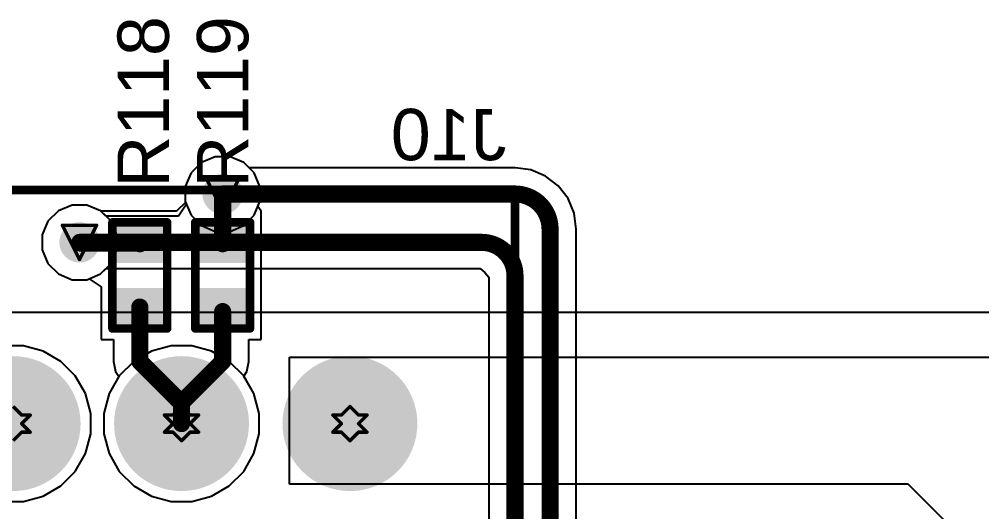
# Model space of a CAD drawing. Header units: inches. Extents: x 0 to 12.2, y 0 to 7.
# Drawn here: x 0.929 to 1.491, y 4.319 to 4.606 of the extents above; entities that cross this region are included whole.
import ezdxf

# ---------------------------------------------------------------- set-up
doc = ezdxf.new("R2010")
doc.units = ezdxf.units.IN
doc.header["$MEASUREMENT"] = 0
for name, color, linetype in [('Bottom Layer', 5, 'Continuous'), ('Bottom Overlay', 54, 'Continuous'), ('Bottom Solder', 6, 'Continuous'), ('Drill Drawing', 1, 'Continuous'), ('Layer 1', 16, 'Continuous'), ('Layer 2', 76, 'Continuous'), ('Multi-Layer', 9, 'Continuous'), ('Pad Holes', 156, 'Continuous'), ('Top Layer', 1, 'Continuous'), ('Top Overlay', 2, 'Continuous'), ('Top Paste', 8, 'Continuous'), ('Top Solder', 216, 'Continuous'), ('Via Holes', 16, 'Continuous')]:
    doc.layers.add(name, color=color, linetype=linetype)
doc.styles.add('Arial', font='', dxfattribs={"height": 0.2})
doc.styles.get('Arial').set_extended_font_data('Arial')

# ---------------------------------------------------------------- blocks, each defined once
blk = doc.blocks.new('R___0402_52')
at = {"layer": 'Top Layer'}
for points in [[(-0.0275, -0.0125), (-0.0275, 0.0125), (-0.0095, 0.0125), (-0.0095, -0.0125)], [(0.0095, -0.0125), (0.0095, 0.0125), (0.0275, 0.0125), (0.0275, -0.0125)]]:
    blk.add_hatch(color=1, dxfattribs=at).paths.add_polyline_path(points)
at = {"layer": 'Top Paste'}
for points in [[(-0.0275, -0.0125), (-0.0275, 0.0125), (-0.0095, 0.0125), (-0.0095, -0.0125)], [(0.0095, -0.0125), (0.0095, 0.0125), (0.0275, 0.0125), (0.0275, -0.0125)]]:
    blk.add_hatch(color=8, dxfattribs=at).paths.add_polyline_path(points)
at = {"layer": 'Top Solder'}
for points in [[(-0.02967, -0.01467), (-0.02967, 0.01467), (-0.00733, 0.01467), (-0.00733, -0.01467)], [(0.00733, -0.01467), (0.00733, 0.01467), (0.02967, 0.01467), (0.02967, -0.01467)]]:
    blk.add_hatch(color=216, dxfattribs=at).paths.add_polyline_path(points)
at = {"layer": 'Top Overlay'}
for points in [[(-0.031, 0.016, 0.005, 0.005, 0), (0.031, 0.016, 0.005, 0.005, 0)], [(-0.031, 0.016, 0.005, 0.005, 0), (-0.031, -0.016, 0.005, 0.005, 0)], [(0.031, 0.016, 0.005, 0.005, 0), (0.031, -0.016, 0.005, 0.005, 0)], [(-0.031, -0.016, 0.005, 0.005, 0), (0.031, -0.016, 0.005, 0.005, 0)], [(-0.032, -0.017, 0.000127, 0.000127, 0), (0.032, -0.017, 0.000127, 0.000127, 0)]]:
    blk.add_lwpolyline(points, format="xyseb", dxfattribs=at)
for points in [[(-0.03225, 0.016, 0.0025, 0.0025, 1), (-0.02975, 0.016, 0.0025, 0.0025, 1)], [(-0.03225, 0.016, 0.0025, 0.0025, 1), (-0.02975, 0.016, 0.0025, 0.0025, 1)], [(0.02975, 0.016, 0.0025, 0.0025, 1), (0.03225, 0.016, 0.0025, 0.0025, 1)], [(0.02975, 0.016, 0.0025, 0.0025, 1), (0.03225, 0.016, 0.0025, 0.0025, 1)], [(-0.03225, -0.016, 0.0025, 0.0025, 1), (-0.02975, -0.016, 0.0025, 0.0025, 1)], [(-0.03225, -0.016, 0.0025, 0.0025, 1), (-0.02975, -0.016, 0.0025, 0.0025, 1)], [(0.02975, -0.016, 0.0025, 0.0025, 1), (0.03225, -0.016, 0.0025, 0.0025, 1)], [(0.02975, -0.016, 0.0025, 0.0025, 1), (0.03225, -0.016, 0.0025, 0.0025, 1)], [(-0.03203, -0.017, 0.0000635, 0.0000635, 1), (-0.03197, -0.017, 0.0000635, 0.0000635, 1)], [(0.03197, -0.017, 0.0000635, 0.0000635, 1), (0.03203, -0.017, 0.0000635, 0.0000635, 1)]]:
    blk.add_lwpolyline(points, format="xyseb", close=True, dxfattribs=at)
blk = doc.blocks.new('R___0402_53')
at = {"layer": 'Top Layer'}
for points in [[(-0.0275, -0.0125), (-0.0275, 0.0125), (-0.0095, 0.0125), (-0.0095, -0.0125)], [(0.0095, -0.0125), (0.0095, 0.0125), (0.0275, 0.0125), (0.0275, -0.0125)]]:
    blk.add_hatch(color=1, dxfattribs=at).paths.add_polyline_path(points)
at = {"layer": 'Top Paste'}
for points in [[(-0.0275, -0.0125), (-0.0275, 0.0125), (-0.0095, 0.0125), (-0.0095, -0.0125)], [(0.0095, -0.0125), (0.0095, 0.0125), (0.0275, 0.0125), (0.0275, -0.0125)]]:
    blk.add_hatch(color=8, dxfattribs=at).paths.add_polyline_path(points)
at = {"layer": 'Top Solder'}
for points in [[(-0.02967, -0.01467), (-0.02967, 0.01467), (-0.00733, 0.01467), (-0.00733, -0.01467)], [(0.00733, -0.01467), (0.00733, 0.01467), (0.02967, 0.01467), (0.02967, -0.01467)]]:
    blk.add_hatch(color=216, dxfattribs=at).paths.add_polyline_path(points)
at = {"layer": 'Top Overlay'}
for points in [[(-0.031, 0.016, 0.005, 0.005, 0), (-0.031, -0.016, 0.005, 0.005, 0)], [(-0.031, 0.016, 0.005, 0.005, 0), (0.031, 0.016, 0.005, 0.005, 0)], [(0.031, 0.016, 0.005, 0.005, 0), (0.031, -0.016, 0.005, 0.005, 0)], [(-0.031, -0.016, 0.005, 0.005, 0), (0.031, -0.016, 0.005, 0.005, 0)], [(-0.032, -0.017, 0.000127, 0.000127, 0), (0.032, -0.017, 0.000127, 0.000127, 0)]]:
    blk.add_lwpolyline(points, format="xyseb", dxfattribs=at)
for points in [[(-0.03225, 0.016, 0.0025, 0.0025, 1), (-0.02975, 0.016, 0.0025, 0.0025, 1)], [(-0.03225, 0.016, 0.0025, 0.0025, 1), (-0.02975, 0.016, 0.0025, 0.0025, 1)], [(0.02975, 0.016, 0.0025, 0.0025, 1), (0.03225, 0.016, 0.0025, 0.0025, 1)], [(0.02975, 0.016, 0.0025, 0.0025, 1), (0.03225, 0.016, 0.0025, 0.0025, 1)], [(-0.03225, -0.016, 0.0025, 0.0025, 1), (-0.02975, -0.016, 0.0025, 0.0025, 1)], [(-0.03225, -0.016, 0.0025, 0.0025, 1), (-0.02975, -0.016, 0.0025, 0.0025, 1)], [(0.02975, -0.016, 0.0025, 0.0025, 1), (0.03225, -0.016, 0.0025, 0.0025, 1)], [(0.02975, -0.016, 0.0025, 0.0025, 1), (0.03225, -0.016, 0.0025, 0.0025, 1)], [(-0.03203, -0.017, 0.0000635, 0.0000635, 1), (-0.03197, -0.017, 0.0000635, 0.0000635, 1)], [(0.03197, -0.017, 0.0000635, 0.0000635, 1), (0.03203, -0.017, 0.0000635, 0.0000635, 1)]]:
    blk.add_lwpolyline(points, format="xyseb", close=True, dxfattribs=at)
blk = doc.blocks.new('B8B_XH_A_LF__SN__B_189')
at = {"layer": 'Bottom Layer'}
h = blk.add_hatch(color=5, dxfattribs=at)
edge = h.paths.add_edge_path()
edge.add_arc((0.14764, 0), 0.03543, 0, 360)
h = blk.add_hatch(color=5, dxfattribs=at)
edge = h.paths.add_edge_path()
edge.add_arc((0.24606, 0), 0.03543, 0, 360)
h = blk.add_hatch(color=5, dxfattribs=at)
edge = h.paths.add_edge_path()
edge.add_arc((0.34449, 0), 0.03543, 0, 360)
at = {"layer": 'Bottom Solder'}
h = blk.add_hatch(color=6, dxfattribs=at)
edge = h.paths.add_edge_path()
edge.add_arc((0.14764, 0), 0.03943, 0, 360)
h = blk.add_hatch(color=6, dxfattribs=at)
edge = h.paths.add_edge_path()
edge.add_arc((0.24606, 0), 0.03943, 0, 360)
h = blk.add_hatch(color=6, dxfattribs=at)
edge = h.paths.add_edge_path()
edge.add_arc((0.34449, 0), 0.03943, 0, 360)
at = {"layer": 'Layer 1'}
h = blk.add_hatch(color=16, dxfattribs=at)
edge = h.paths.add_edge_path()
edge.add_arc((0.14764, 0), 0.03543, 0, 360)
h = blk.add_hatch(color=16, dxfattribs=at)
edge = h.paths.add_edge_path()
edge.add_arc((0.24606, 0), 0.03543, 0, 360)
h = blk.add_hatch(color=16, dxfattribs=at)
edge = h.paths.add_edge_path()
edge.add_arc((0.34449, 0), 0.03543, 0, 360)
at = {"layer": 'Layer 2'}
h = blk.add_hatch(color=76, dxfattribs=at)
edge = h.paths.add_edge_path()
edge.add_arc((0.14764, 0), 0.03543, 0, 360)
h = blk.add_hatch(color=76, dxfattribs=at)
edge = h.paths.add_edge_path()
edge.add_arc((0.24606, 0), 0.03543, 0, 360)
h = blk.add_hatch(color=76, dxfattribs=at)
edge = h.paths.add_edge_path()
edge.add_arc((0.34449, 0), 0.03543, 0, 360)
at = {"layer": 'Multi-Layer'}
h = blk.add_hatch(color=9, dxfattribs=at)
edge = h.paths.add_edge_path()
edge.add_arc((0.14764, 0), 0.03543, 0, 360)
h = blk.add_hatch(color=9, dxfattribs=at)
edge = h.paths.add_edge_path()
edge.add_arc((0.24606, 0), 0.03543, 0, 360)
h = blk.add_hatch(color=9, dxfattribs=at)
edge = h.paths.add_edge_path()
edge.add_arc((0.34449, 0), 0.03543, 0, 360)
at = {"layer": 'Pad Holes'}
h = blk.add_hatch(color=7, dxfattribs=at)
edge = h.paths.add_edge_path()
edge.add_arc((0.14764, 0), 0.01969, 0, 360)
h = blk.add_hatch(color=7, dxfattribs=at)
edge = h.paths.add_edge_path()
edge.add_arc((0.24606, 0), 0.01969, 0, 360)
h = blk.add_hatch(color=7, dxfattribs=at)
edge = h.paths.add_edge_path()
edge.add_arc((0.34449, 0), 0.01969, 0, 360)
at = {"layer": 'Top Layer'}
h = blk.add_hatch(color=1, dxfattribs=at)
edge = h.paths.add_edge_path()
edge.add_arc((0.14764, 0), 0.03543, 0, 360)
h = blk.add_hatch(color=1, dxfattribs=at)
edge = h.paths.add_edge_path()
edge.add_arc((0.24606, 0), 0.03543, 0, 360)
h = blk.add_hatch(color=1, dxfattribs=at)
edge = h.paths.add_edge_path()
edge.add_arc((0.34449, 0), 0.03543, 0, 360)
at = {"layer": 'Top Solder'}
h = blk.add_hatch(color=216, dxfattribs=at)
edge = h.paths.add_edge_path()
edge.add_arc((0.14764, 0), 0.03943, 0, 360)
h = blk.add_hatch(color=216, dxfattribs=at)
edge = h.paths.add_edge_path()
edge.add_arc((0.24606, 0), 0.03943, 0, 360)
h = blk.add_hatch(color=216, dxfattribs=at)
edge = h.paths.add_edge_path()
edge.add_arc((0.34449, 0), 0.03943, 0, 360)
at = {"layer": 'Bottom Overlay'}
for points in [[(-0.44094, 0.13652, 0.005, 0.005, 0), (0.44094, 0.13652, 0.005, 0.005, 0)], [(0.44094, -0.08986, 0.005, 0.005, 0), (0.44094, 0.13652, 0.005, 0.005, 0)]]:
    blk.add_lwpolyline(points, format="xyseb", dxfattribs=at)
blk.add_lwpolyline([(0.43969, 0.13652, 0.0025, 0.0025, 1), (0.44219, 0.13652, 0.0025, 0.0025, 1)], format="xyseb", close=True, dxfattribs=at)
blk.add_lwpolyline([(0.43969, 0.13652, 0.0025, 0.0025, 1), (0.44219, 0.13652, 0.0025, 0.0025, 1)], format="xyseb", close=True, dxfattribs=at)

msp = doc.modelspace()

# ---------------------------------------------------------------- hatches: boundary and pattern name
at = {"layer": 'Bottom Layer'}
h = msp.add_hatch(color=5, dxfattribs=at)
edge = h.paths.add_edge_path()
edge.add_arc((1.04765, 4.50425), 0.01181, 0, 360)
h = msp.add_hatch(color=5, dxfattribs=at)
edge = h.paths.add_edge_path()
edge.add_arc((0.964, 4.476), 0.01181, 0, 360)
at = {"layer": 'Layer 1'}
h = msp.add_hatch(color=16, dxfattribs=at)
edge = h.paths.add_edge_path()
edge.add_arc((1.04765, 4.50425), 0.01181, 0, 360)
h = msp.add_hatch(color=16, dxfattribs=at)
edge = h.paths.add_edge_path()
edge.add_arc((0.964, 4.476), 0.01181, 0, 360)
at = {"layer": 'Layer 2'}
h = msp.add_hatch(color=76, dxfattribs=at)
edge = h.paths.add_edge_path()
edge.add_arc((1.04765, 4.50425), 0.01181, 0, 360)
h = msp.add_hatch(color=76, dxfattribs=at)
edge = h.paths.add_edge_path()
edge.add_arc((0.964, 4.476), 0.01181, 0, 360)
at = {"layer": 'Top Layer'}
h = msp.add_hatch(color=1, dxfattribs=at)
edge = h.paths.add_edge_path()
edge.add_arc((1.04765, 4.50425), 0.01181, 0, 360)
h = msp.add_hatch(color=1, dxfattribs=at)
edge = h.paths.add_edge_path()
edge.add_arc((0.964, 4.476), 0.01181, 0, 360)
at = {"layer": 'Via Holes'}
h = msp.add_hatch(color=7, dxfattribs=at)
edge = h.paths.add_edge_path()
edge.add_arc((1.04765, 4.50425), 0.00591, 0, 360)
h = msp.add_hatch(color=7, dxfattribs=at)
edge = h.paths.add_edge_path()
edge.add_arc((0.964, 4.476), 0.00591, 0, 360)

# ---------------------------------------------------------------- linework, layer by layer
at = {"layer": 'Bottom Layer'}
for p, q in [((1.0353, 4.52274), (1.02916, 4.51661)), ((1.04331, 4.52606), (1.0353, 4.52274)), ((1.05199, 4.52606), (1.04331, 4.52606)), ((1.06001, 4.52274), (1.05199, 4.52606)), ((1.0632, 4.51955), (1.06001, 4.52274)), ((1.2185, 4.51955), (1.0632, 4.51955)), ((1.22777, 4.51834), (1.2185, 4.51956)), ((1.2185, 4.51956), (1.2185, 4.51955)), ((1.2364, 4.51476), (1.22777, 4.51834)), ((1.02916, 4.51661), (1.02584, 4.50859)), ((1.24381, 4.50908), (1.2364, 4.51476)), ((1.02584, 4.50859), (1.02584, 4.49992)), ((1.2495, 4.50166), (1.24381, 4.50908)), ((1.02584, 4.49992), (1.02651, 4.49829)), ((1.25308, 4.49303), (1.2495, 4.50166)), ((0.95165, 4.49449), (0.94551, 4.48835)), ((0.95966, 4.49781), (0.95165, 4.49449)), ((0.96834, 4.49781), (0.95966, 4.49781)), ((0.97635, 4.49449), (0.96834, 4.49781)), ((0.97955, 4.49129), (0.97635, 4.49449)), ((1.02651, 4.49829), (1.02184, 4.49129)), ((1.02184, 4.49129), (0.97955, 4.49129)), ((1.2543, 4.48376), (1.25308, 4.49303)), ((0.94551, 4.48835), (0.94219, 4.48034)), ((1.25429, 4.29356), (1.25429, 4.48376)), ((1.25429, 4.48376), (1.2543, 4.48376)), ((0.94219, 4.48034), (0.94219, 4.47166)), ((0.94219, 4.47166), (0.94551, 4.46365)), ((0.94551, 4.46365), (0.95165, 4.45751)), ((0.97635, 4.45751), (0.97955, 4.46071)), ((0.97955, 4.46071), (1.19815, 4.46071)), ((1.19815, 4.46071), (1.20091, 4.45841)), ((0.95165, 4.45751), (0.95966, 4.45419)), ((0.96834, 4.45419), (0.97635, 4.45751)), ((1.20091, 4.45841), (1.20321, 4.45565)), ((1.20321, 4.45565), (1.20321, 4.30634)), ((0.95966, 4.45419), (0.96834, 4.45419)), ((0.93118, 4.41551), (0.91921, 4.41551)), ((0.94273, 4.41242), (0.93118, 4.41551)), ((1.01764, 4.41551), (1.00608, 4.41242)), ((1.0296, 4.41551), (1.01764, 4.41551)), ((1.04116, 4.41242), (1.0296, 4.41551)), ((0.95309, 4.40644), (0.94273, 4.41242)), ((1.00608, 4.41242), (0.99572, 4.40644)), ((1.05152, 4.40644), (1.04116, 4.41242)), ((0.96155, 4.39798), (0.95309, 4.40644)), ((0.99572, 4.40644), (0.98727, 4.39798)), ((1.05998, 4.39798), (1.05152, 4.40644)), ((0.96753, 4.38762), (0.96155, 4.39798)), ((0.98727, 4.39798), (0.98128, 4.38762)), ((1.06596, 4.38762), (1.05998, 4.39798)), ((0.97063, 4.37606), (0.96753, 4.38762)), ((0.98128, 4.38762), (0.97819, 4.37606)), ((1.06905, 4.37606), (1.06596, 4.38762)), ((0.97063, 4.3641), (0.97063, 4.37606)), ((0.97819, 4.37606), (0.97819, 4.3641)), ((1.06905, 4.3641), (1.06905, 4.37606)), ((0.96753, 4.35254), (0.97063, 4.3641)), ((0.97819, 4.3641), (0.98128, 4.35254)), ((1.06596, 4.35254), (1.06905, 4.3641)), ((0.96155, 4.34218), (0.96753, 4.35254)), ((0.98128, 4.35254), (0.98727, 4.34218)), ((1.05998, 4.34218), (1.06596, 4.35254)), ((0.95309, 4.33373), (0.96155, 4.34218)), ((0.98727, 4.34218), (0.99572, 4.33373)), ((1.05152, 4.33373), (1.05998, 4.34218)), ((0.94273, 4.32774), (0.95309, 4.33373)), ((0.99572, 4.33373), (1.00608, 4.32774)), ((1.04116, 4.32774), (1.05152, 4.33373)), ((0.93118, 4.32465), (0.94273, 4.32774)), ((1.00608, 4.32774), (1.01764, 4.32465)), ((1.0296, 4.32465), (1.04116, 4.32774)), ((0.91921, 4.32465), (0.93118, 4.32465)), ((1.01764, 4.32465), (1.0296, 4.32465))]:
    msp.add_line(p, q, dxfattribs=at)
for points in [[(1.04765, 4.50425, 0.01, 0.01, 0), (1.2185, 4.50425, 0.01, 0.01, 0)], [(1.2185, 4.50425, 0.01, 0.01, -0.414214), (1.23899, 4.48376, 0.01, 0.01, 0)], [(1.23899, 4.29356, 0.01, 0.01, 0), (1.23899, 4.48376, 0.01, 0.01, 0)], [(0.9642, 4.476, 0.01, 0.01, 0), (1.199, 4.476, 0.01, 0.01, 0)], [(1.199, 4.476, 0.01, 0.01, -0.414214), (1.2185, 4.4565, 0.01, 0.01, 0)], [(1.2185, 4.30634, 0.01, 0.01, 0), (1.2185, 4.4565, 0.01, 0.01, 0)]]:
    msp.add_lwpolyline(points, format="xyseb", dxfattribs=at)
for points in [[(1.04515, 4.50425, 0.005, 0.005, 1), (1.05015, 4.50425, 0.005, 0.005, 1)], [(1.216, 4.50425, 0.005, 0.005, 1), (1.221, 4.50425, 0.005, 0.005, 1)], [(1.216, 4.50425, 0.005, 0.005, 1), (1.221, 4.50425, 0.005, 0.005, 1)], [(1.23649, 4.48376, 0.005, 0.005, 1), (1.24149, 4.48376, 0.005, 0.005, 1)], [(1.23649, 4.48376, 0.005, 0.005, 1), (1.24149, 4.48376, 0.005, 0.005, 1)], [(0.9617, 4.476, 0.005, 0.005, 1), (0.9667, 4.476, 0.005, 0.005, 1)], [(1.1965, 4.476, 0.005, 0.005, 1), (1.2015, 4.476, 0.005, 0.005, 1)], [(1.1965, 4.476, 0.005, 0.005, 1), (1.2015, 4.476, 0.005, 0.005, 1)], [(1.216, 4.4565, 0.005, 0.005, 1), (1.221, 4.4565, 0.005, 0.005, 1)], [(1.216, 4.4565, 0.005, 0.005, 1), (1.221, 4.4565, 0.005, 0.005, 1)]]:
    msp.add_lwpolyline(points, format="xyseb", close=True, dxfattribs=at)
at = {"layer": 'Drill Drawing'}
for points in [[(1.03765, 4.51425, 0.002, 0.002, 0), (1.05765, 4.51425, 0.002, 0.002, 0)], [(1.03765, 4.51425, 0.002, 0.002, 0), (1.04765, 4.49425, 0.002, 0.002, 0)], [(1.04765, 4.49425, 0.002, 0.002, 0), (1.05765, 4.51425, 0.002, 0.002, 0)], [(0.954, 4.486, 0.002, 0.002, 0), (0.974, 4.486, 0.002, 0.002, 0)], [(0.954, 4.486, 0.002, 0.002, 0), (0.964, 4.466, 0.002, 0.002, 0)], [(0.964, 4.466, 0.002, 0.002, 0), (0.974, 4.486, 0.002, 0.002, 0)], [(0.9252, 4.38008, 0.002, 0.002, 0), (0.9302, 4.37508, 0.002, 0.002, 0)], [(0.9302, 4.37508, 0.002, 0.002, 0), (0.9352, 4.37508, 0.002, 0.002, 0)], [(0.9302, 4.37008, 0.002, 0.002, 0), (0.9352, 4.37508, 0.002, 0.002, 0)], [(1.01362, 4.37508, 0.002, 0.002, 0), (1.01862, 4.37008, 0.002, 0.002, 0)], [(1.01362, 4.37508, 0.002, 0.002, 0), (1.01862, 4.37508, 0.002, 0.002, 0)], [(1.01862, 4.37508, 0.002, 0.002, 0), (1.02362, 4.38008, 0.002, 0.002, 0)], [(1.02362, 4.38008, 0.002, 0.002, 0), (1.02862, 4.37508, 0.002, 0.002, 0)], [(1.02862, 4.37508, 0.002, 0.002, 0), (1.03362, 4.37508, 0.002, 0.002, 0)], [(1.02862, 4.37008, 0.002, 0.002, 0), (1.03362, 4.37508, 0.002, 0.002, 0)], [(1.11205, 4.37508, 0.002, 0.002, 0), (1.11705, 4.37008, 0.002, 0.002, 0)], [(1.11205, 4.37508, 0.002, 0.002, 0), (1.11705, 4.37508, 0.002, 0.002, 0)], [(1.11705, 4.37508, 0.002, 0.002, 0), (1.12205, 4.38008, 0.002, 0.002, 0)], [(1.12205, 4.38008, 0.002, 0.002, 0), (1.12705, 4.37508, 0.002, 0.002, 0)], [(1.12705, 4.37508, 0.002, 0.002, 0), (1.13205, 4.37508, 0.002, 0.002, 0)], [(1.12705, 4.37008, 0.002, 0.002, 0), (1.13205, 4.37508, 0.002, 0.002, 0)], [(0.9302, 4.37008, 0.002, 0.002, 0), (0.9352, 4.36508, 0.002, 0.002, 0)], [(1.01362, 4.36508, 0.002, 0.002, 0), (1.01862, 4.37008, 0.002, 0.002, 0)], [(1.02862, 4.37008, 0.002, 0.002, 0), (1.03362, 4.36508, 0.002, 0.002, 0)], [(1.11205, 4.36508, 0.002, 0.002, 0), (1.11705, 4.37008, 0.002, 0.002, 0)], [(1.12705, 4.37008, 0.002, 0.002, 0), (1.13205, 4.36508, 0.002, 0.002, 0)], [(0.9252, 4.36008, 0.002, 0.002, 0), (0.9302, 4.36508, 0.002, 0.002, 0)], [(0.9302, 4.36508, 0.002, 0.002, 0), (0.9352, 4.36508, 0.002, 0.002, 0)], [(1.01362, 4.36508, 0.002, 0.002, 0), (1.01862, 4.36508, 0.002, 0.002, 0)], [(1.01862, 4.36508, 0.002, 0.002, 0), (1.02362, 4.36008, 0.002, 0.002, 0)], [(1.02362, 4.36008, 0.002, 0.002, 0), (1.02862, 4.36508, 0.002, 0.002, 0)], [(1.02862, 4.36508, 0.002, 0.002, 0), (1.03362, 4.36508, 0.002, 0.002, 0)], [(1.11205, 4.36508, 0.002, 0.002, 0), (1.11705, 4.36508, 0.002, 0.002, 0)], [(1.11705, 4.36508, 0.002, 0.002, 0), (1.12205, 4.36008, 0.002, 0.002, 0)], [(1.12205, 4.36008, 0.002, 0.002, 0), (1.12705, 4.36508, 0.002, 0.002, 0)], [(1.12705, 4.36508, 0.002, 0.002, 0), (1.13205, 4.36508, 0.002, 0.002, 0)]]:
    msp.add_lwpolyline(points, format="xyseb", dxfattribs=at)
for points in [[(1.03715, 4.51425, 0.001, 0.001, 1), (1.03815, 4.51425, 0.001, 0.001, 1)], [(1.03715, 4.51425, 0.001, 0.001, 1), (1.03815, 4.51425, 0.001, 0.001, 1)], [(1.05715, 4.51425, 0.001, 0.001, 1), (1.05815, 4.51425, 0.001, 0.001, 1)], [(1.05715, 4.51425, 0.001, 0.001, 1), (1.05815, 4.51425, 0.001, 0.001, 1)], [(1.04715, 4.49425, 0.001, 0.001, 1), (1.04815, 4.49425, 0.001, 0.001, 1)], [(1.04715, 4.49425, 0.001, 0.001, 1), (1.04815, 4.49425, 0.001, 0.001, 1)], [(0.9535, 4.486, 0.001, 0.001, 1), (0.9545, 4.486, 0.001, 0.001, 1)], [(0.9535, 4.486, 0.001, 0.001, 1), (0.9545, 4.486, 0.001, 0.001, 1)], [(0.9735, 4.486, 0.001, 0.001, 1), (0.9745, 4.486, 0.001, 0.001, 1)], [(0.9735, 4.486, 0.001, 0.001, 1), (0.9745, 4.486, 0.001, 0.001, 1)], [(0.9635, 4.466, 0.001, 0.001, 1), (0.9645, 4.466, 0.001, 0.001, 1)], [(0.9635, 4.466, 0.001, 0.001, 1), (0.9645, 4.466, 0.001, 0.001, 1)], [(0.9297, 4.37508, 0.001, 0.001, 1), (0.9307, 4.37508, 0.001, 0.001, 1)], [(0.9297, 4.37508, 0.001, 0.001, 1), (0.9307, 4.37508, 0.001, 0.001, 1)], [(0.9347, 4.37508, 0.001, 0.001, 1), (0.9357, 4.37508, 0.001, 0.001, 1)], [(0.9347, 4.37508, 0.001, 0.001, 1), (0.9357, 4.37508, 0.001, 0.001, 1)], [(1.01312, 4.37508, 0.001, 0.001, 1), (1.01412, 4.37508, 0.001, 0.001, 1)], [(1.01312, 4.37508, 0.001, 0.001, 1), (1.01412, 4.37508, 0.001, 0.001, 1)], [(1.01812, 4.37508, 0.001, 0.001, 1), (1.01912, 4.37508, 0.001, 0.001, 1)], [(1.01812, 4.37508, 0.001, 0.001, 1), (1.01912, 4.37508, 0.001, 0.001, 1)], [(1.02312, 4.38008, 0.001, 0.001, 1), (1.02412, 4.38008, 0.001, 0.001, 1)], [(1.02312, 4.38008, 0.001, 0.001, 1), (1.02412, 4.38008, 0.001, 0.001, 1)], [(1.02812, 4.37508, 0.001, 0.001, 1), (1.02912, 4.37508, 0.001, 0.001, 1)], [(1.02812, 4.37508, 0.001, 0.001, 1), (1.02912, 4.37508, 0.001, 0.001, 1)], [(1.03312, 4.37508, 0.001, 0.001, 1), (1.03412, 4.37508, 0.001, 0.001, 1)], [(1.03312, 4.37508, 0.001, 0.001, 1), (1.03412, 4.37508, 0.001, 0.001, 1)], [(1.11155, 4.37508, 0.001, 0.001, 1), (1.11255, 4.37508, 0.001, 0.001, 1)], [(1.11155, 4.37508, 0.001, 0.001, 1), (1.11255, 4.37508, 0.001, 0.001, 1)], [(1.11655, 4.37508, 0.001, 0.001, 1), (1.11755, 4.37508, 0.001, 0.001, 1)], [(1.11655, 4.37508, 0.001, 0.001, 1), (1.11755, 4.37508, 0.001, 0.001, 1)], [(1.12155, 4.38008, 0.001, 0.001, 1), (1.12255, 4.38008, 0.001, 0.001, 1)], [(1.12155, 4.38008, 0.001, 0.001, 1), (1.12255, 4.38008, 0.001, 0.001, 1)], [(1.12655, 4.37508, 0.001, 0.001, 1), (1.12755, 4.37508, 0.001, 0.001, 1)], [(1.12655, 4.37508, 0.001, 0.001, 1), (1.12755, 4.37508, 0.001, 0.001, 1)], [(1.13155, 4.37508, 0.001, 0.001, 1), (1.13255, 4.37508, 0.001, 0.001, 1)], [(1.13155, 4.37508, 0.001, 0.001, 1), (1.13255, 4.37508, 0.001, 0.001, 1)], [(0.9297, 4.37008, 0.001, 0.001, 1), (0.9307, 4.37008, 0.001, 0.001, 1)], [(0.9297, 4.37008, 0.001, 0.001, 1), (0.9307, 4.37008, 0.001, 0.001, 1)], [(1.01812, 4.37008, 0.001, 0.001, 1), (1.01912, 4.37008, 0.001, 0.001, 1)], [(1.01812, 4.37008, 0.001, 0.001, 1), (1.01912, 4.37008, 0.001, 0.001, 1)], [(1.02812, 4.37008, 0.001, 0.001, 1), (1.02912, 4.37008, 0.001, 0.001, 1)], [(1.02812, 4.37008, 0.001, 0.001, 1), (1.02912, 4.37008, 0.001, 0.001, 1)], [(1.11655, 4.37008, 0.001, 0.001, 1), (1.11755, 4.37008, 0.001, 0.001, 1)], [(1.11655, 4.37008, 0.001, 0.001, 1), (1.11755, 4.37008, 0.001, 0.001, 1)], [(1.12655, 4.37008, 0.001, 0.001, 1), (1.12755, 4.37008, 0.001, 0.001, 1)], [(1.12655, 4.37008, 0.001, 0.001, 1), (1.12755, 4.37008, 0.001, 0.001, 1)], [(0.9297, 4.36508, 0.001, 0.001, 1), (0.9307, 4.36508, 0.001, 0.001, 1)], [(0.9297, 4.36508, 0.001, 0.001, 1), (0.9307, 4.36508, 0.001, 0.001, 1)], [(0.9347, 4.36508, 0.001, 0.001, 1), (0.9357, 4.36508, 0.001, 0.001, 1)], [(0.9347, 4.36508, 0.001, 0.001, 1), (0.9357, 4.36508, 0.001, 0.001, 1)], [(1.01312, 4.36508, 0.001, 0.001, 1), (1.01412, 4.36508, 0.001, 0.001, 1)], [(1.01312, 4.36508, 0.001, 0.001, 1), (1.01412, 4.36508, 0.001, 0.001, 1)], [(1.01812, 4.36508, 0.001, 0.001, 1), (1.01912, 4.36508, 0.001, 0.001, 1)], [(1.01812, 4.36508, 0.001, 0.001, 1), (1.01912, 4.36508, 0.001, 0.001, 1)], [(1.02812, 4.36508, 0.001, 0.001, 1), (1.02912, 4.36508, 0.001, 0.001, 1)], [(1.02812, 4.36508, 0.001, 0.001, 1), (1.02912, 4.36508, 0.001, 0.001, 1)], [(1.03312, 4.36508, 0.001, 0.001, 1), (1.03412, 4.36508, 0.001, 0.001, 1)], [(1.03312, 4.36508, 0.001, 0.001, 1), (1.03412, 4.36508, 0.001, 0.001, 1)], [(1.11155, 4.36508, 0.001, 0.001, 1), (1.11255, 4.36508, 0.001, 0.001, 1)], [(1.11155, 4.36508, 0.001, 0.001, 1), (1.11255, 4.36508, 0.001, 0.001, 1)], [(1.11655, 4.36508, 0.001, 0.001, 1), (1.11755, 4.36508, 0.001, 0.001, 1)], [(1.11655, 4.36508, 0.001, 0.001, 1), (1.11755, 4.36508, 0.001, 0.001, 1)], [(1.12655, 4.36508, 0.001, 0.001, 1), (1.12755, 4.36508, 0.001, 0.001, 1)], [(1.12655, 4.36508, 0.001, 0.001, 1), (1.12755, 4.36508, 0.001, 0.001, 1)], [(1.13155, 4.36508, 0.001, 0.001, 1), (1.13255, 4.36508, 0.001, 0.001, 1)], [(1.13155, 4.36508, 0.001, 0.001, 1), (1.13255, 4.36508, 0.001, 0.001, 1)], [(1.02312, 4.36008, 0.001, 0.001, 1), (1.02412, 4.36008, 0.001, 0.001, 1)], [(1.02312, 4.36008, 0.001, 0.001, 1), (1.02412, 4.36008, 0.001, 0.001, 1)], [(1.12155, 4.36008, 0.001, 0.001, 1), (1.12255, 4.36008, 0.001, 0.001, 1)], [(1.12155, 4.36008, 0.001, 0.001, 1), (1.12255, 4.36008, 0.001, 0.001, 1)]]:
    msp.add_lwpolyline(points, format="xyseb", close=True, dxfattribs=at)
at = {"layer": 'Layer 1'}
for p, q in [((1.0353, 4.52274), (1.02916, 4.51661)), ((1.04331, 4.52606), (1.0353, 4.52274)), ((1.05199, 4.52606), (1.04331, 4.52606)), ((1.06001, 4.52274), (1.05199, 4.52606)), ((1.06614, 4.51661), (1.06001, 4.52274)), ((1.02916, 4.51661), (1.02584, 4.50859)), ((1.06946, 4.50859), (1.06614, 4.51661)), ((1.02584, 4.50859), (1.02584, 4.49992)), ((1.06946, 4.49992), (1.06946, 4.50859)), ((1.02584, 4.49992), (1.02916, 4.4919)), ((1.06614, 4.4919), (1.06946, 4.49992)), ((0.95165, 4.49449), (0.94551, 4.48835)), ((0.95966, 4.49781), (0.95165, 4.49449)), ((0.96834, 4.49781), (0.95966, 4.49781)), ((0.97635, 4.49449), (0.96834, 4.49781)), ((0.98249, 4.48835), (0.97635, 4.49449)), ((1.02916, 4.4919), (1.0353, 4.48576)), ((1.06001, 4.48576), (1.06614, 4.4919)), ((0.94551, 4.48835), (0.94219, 4.48034)), ((0.98581, 4.48034), (0.98249, 4.48835)), ((1.0353, 4.48576), (1.04331, 4.48244)), ((1.05199, 4.48244), (1.06001, 4.48576)), ((0.94219, 4.48034), (0.94219, 4.47166)), ((0.98581, 4.47166), (0.98581, 4.48034)), ((1.04331, 4.48244), (1.05199, 4.48244)), ((0.94219, 4.47166), (0.94551, 4.46365)), ((0.98249, 4.46365), (0.98581, 4.47166)), ((0.94551, 4.46365), (0.95165, 4.45751)), ((0.97635, 4.45751), (0.98249, 4.46365)), ((0.95165, 4.45751), (0.95966, 4.45419)), ((0.96834, 4.45419), (0.97635, 4.45751)), ((0.95966, 4.45419), (0.96834, 4.45419)), ((0.93118, 4.41551), (0.91921, 4.41551)), ((0.94273, 4.41242), (0.93118, 4.41551)), ((1.01764, 4.41551), (1.00608, 4.41242)), ((1.0296, 4.41551), (1.01764, 4.41551)), ((1.04116, 4.41242), (1.0296, 4.41551)), ((0.95309, 4.40644), (0.94273, 4.41242)), ((1.00608, 4.41242), (0.99572, 4.40644)), ((1.05152, 4.40644), (1.04116, 4.41242)), ((0.96155, 4.39798), (0.95309, 4.40644)), ((0.99572, 4.40644), (0.98727, 4.39798)), ((1.05998, 4.39798), (1.05152, 4.40644)), ((0.96753, 4.38762), (0.96155, 4.39798)), ((0.98727, 4.39798), (0.98128, 4.38762)), ((1.06596, 4.38762), (1.05998, 4.39798)), ((0.97063, 4.37606), (0.96753, 4.38762)), ((0.98128, 4.38762), (0.97819, 4.37606)), ((1.06905, 4.37606), (1.06596, 4.38762)), ((0.97063, 4.3641), (0.97063, 4.37606)), ((0.97819, 4.37606), (0.97819, 4.3641)), ((1.06905, 4.3641), (1.06905, 4.37606)), ((0.96753, 4.35254), (0.97063, 4.3641)), ((0.97819, 4.3641), (0.98128, 4.35254)), ((1.06596, 4.35254), (1.06905, 4.3641)), ((0.96155, 4.34218), (0.96753, 4.35254)), ((0.98128, 4.35254), (0.98727, 4.34218)), ((1.05998, 4.34218), (1.06596, 4.35254)), ((0.95309, 4.33373), (0.96155, 4.34218)), ((0.98727, 4.34218), (0.99572, 4.33373)), ((1.05152, 4.33373), (1.05998, 4.34218)), ((0.94273, 4.32774), (0.95309, 4.33373)), ((0.99572, 4.33373), (1.00608, 4.32774)), ((1.04116, 4.32774), (1.05152, 4.33373)), ((0.93118, 4.32465), (0.94273, 4.32774)), ((1.00608, 4.32774), (1.01764, 4.32465)), ((1.0296, 4.32465), (1.04116, 4.32774)), ((0.91921, 4.32465), (0.93118, 4.32465)), ((1.01764, 4.32465), (1.0296, 4.32465))]:
    msp.add_line(p, q, dxfattribs=at)
at = {"layer": 'Layer 2'}
for p, q in [((1.0353, 4.52274), (1.02916, 4.51661)), ((1.04331, 4.52606), (1.0353, 4.52274)), ((1.05199, 4.52606), (1.04331, 4.52606)), ((1.06001, 4.52274), (1.05199, 4.52606)), ((1.06614, 4.51661), (1.06001, 4.52274)), ((1.02916, 4.51661), (1.02584, 4.50859)), ((1.06946, 4.50859), (1.06614, 4.51661)), ((1.02584, 4.50859), (1.02584, 4.49992)), ((1.06946, 4.49992), (1.06946, 4.50859)), ((1.02584, 4.49992), (1.02916, 4.4919)), ((1.06614, 4.4919), (1.06946, 4.49992)), ((0.95165, 4.49449), (0.94551, 4.48835)), ((0.95966, 4.49781), (0.95165, 4.49449)), ((0.96834, 4.49781), (0.95966, 4.49781)), ((0.97635, 4.49449), (0.96834, 4.49781)), ((0.98249, 4.48835), (0.97635, 4.49449)), ((1.02916, 4.4919), (1.0353, 4.48576)), ((1.06001, 4.48576), (1.06614, 4.4919)), ((0.94551, 4.48835), (0.94219, 4.48034)), ((0.98581, 4.48034), (0.98249, 4.48835)), ((1.0353, 4.48576), (1.04331, 4.48244)), ((1.05199, 4.48244), (1.06001, 4.48576)), ((0.94219, 4.48034), (0.94219, 4.47166)), ((0.98581, 4.47166), (0.98581, 4.48034)), ((1.04331, 4.48244), (1.05199, 4.48244)), ((0.94219, 4.47166), (0.94551, 4.46365)), ((0.98249, 4.46365), (0.98581, 4.47166)), ((0.94551, 4.46365), (0.95165, 4.45751)), ((0.97635, 4.45751), (0.98249, 4.46365)), ((0.95165, 4.45751), (0.95966, 4.45419)), ((0.96834, 4.45419), (0.97635, 4.45751)), ((0.95966, 4.45419), (0.96834, 4.45419)), ((2.315, 4.435), (0.38539, 4.435)), ((1.08677, 4.33465), (1.08677, 4.409)), ((1.08677, 4.409), (2.297, 4.409)), ((1.44835, 4.33465), (1.08677, 4.33465)), ((1.47843, 4.30457), (1.44835, 4.33465))]:
    msp.add_line(p, q, dxfattribs=at)
at = {"layer": 'Top Layer'}
for p, q in [((1.0353, 4.52274), (1.02916, 4.51661)), ((1.04331, 4.52606), (1.0353, 4.52274)), ((1.05199, 4.52606), (1.04331, 4.52606)), ((1.06001, 4.52274), (1.05199, 4.52606)), ((1.06614, 4.51661), (1.06001, 4.52274)), ((1.02916, 4.51661), (1.02584, 4.50859)), ((1.06946, 4.50859), (1.06614, 4.51661)), ((1.02584, 4.50859), (1.02584, 4.49992)), ((1.06946, 4.49992), (1.06946, 4.50859)), ((1.02584, 4.49992), (1.02605, 4.4994)), ((1.06826, 4.49702), (1.06946, 4.49992)), ((0.95165, 4.49449), (0.94551, 4.48835)), ((0.95966, 4.49781), (0.95165, 4.49449)), ((0.96834, 4.49781), (0.95966, 4.49781)), ((0.97635, 4.49449), (0.96834, 4.49781)), ((0.97648, 4.49439), (0.97635, 4.49449)), ((0.97673, 4.49419), (0.97648, 4.49439)), ((1.02605, 4.4994), (1.02063, 4.49419)), ((1.07015, 4.49419), (1.06826, 4.49702)), ((1.02063, 4.49419), (0.97673, 4.49419)), ((0.97673, 4.49419), (0.97673, 4.49419)), ((1.07015, 4.45619), (1.07015, 4.49419)), ((1.07015, 4.49419), (1.07015, 4.49419)), ((0.94551, 4.48835), (0.94219, 4.48034)), ((0.94219, 4.48034), (0.94219, 4.47166)), ((0.94219, 4.47166), (0.94551, 4.46365)), ((0.94551, 4.46365), (0.95165, 4.45751)), ((0.95165, 4.45751), (0.95966, 4.45419)), ((1.07015, 4.41919), (1.07015, 4.45619)), ((0.95966, 4.45419), (0.96834, 4.45419)), ((0.96834, 4.45419), (0.96973, 4.45476)), ((0.96973, 4.45476), (0.97673, 4.45009)), ((0.97673, 4.45009), (0.97673, 4.41919)), ((0.93118, 4.41551), (0.91921, 4.41551)), ((0.94273, 4.41242), (0.93118, 4.41551)), ((0.97673, 4.41919), (0.98393, 4.41919)), ((0.98393, 4.41919), (0.98393, 4.40637)), ((1.06295, 4.40637), (1.06295, 4.41919)), ((1.06295, 4.41919), (1.07015, 4.41919)), ((0.95309, 4.40644), (0.94273, 4.41242)), ((0.96155, 4.39798), (0.95309, 4.40644)), ((0.98393, 4.40637), (0.9851, 4.40052)), ((1.06178, 4.40052), (1.06295, 4.40637)), ((0.9851, 4.40052), (0.98705, 4.3976)), ((1.06003, 4.39789), (1.06178, 4.40052)), ((0.96753, 4.38762), (0.96155, 4.39798)), ((0.98705, 4.3976), (0.98128, 4.38762)), ((1.06596, 4.38762), (1.06003, 4.39789)), ((0.97063, 4.37606), (0.96753, 4.38762)), ((0.98128, 4.38762), (0.97819, 4.37606)), ((1.06905, 4.37606), (1.06596, 4.38762)), ((0.97063, 4.3641), (0.97063, 4.37606)), ((0.97819, 4.37606), (0.97819, 4.3641)), ((1.06905, 4.3641), (1.06905, 4.37606)), ((0.96753, 4.35254), (0.97063, 4.3641)), ((0.97819, 4.3641), (0.98128, 4.35254)), ((1.06596, 4.35254), (1.06905, 4.3641)), ((0.96155, 4.34218), (0.96753, 4.35254)), ((0.98128, 4.35254), (0.98727, 4.34218)), ((1.05998, 4.34218), (1.06596, 4.35254)), ((0.95309, 4.33373), (0.96155, 4.34218)), ((0.98727, 4.34218), (0.99572, 4.33373)), ((1.05152, 4.33373), (1.05998, 4.34218)), ((0.94273, 4.32774), (0.95309, 4.33373)), ((0.99572, 4.33373), (1.00608, 4.32774)), ((1.04116, 4.32774), (1.05152, 4.33373)), ((0.93118, 4.32465), (0.94273, 4.32774)), ((1.00608, 4.32774), (1.01764, 4.32465)), ((1.0296, 4.32465), (1.04116, 4.32774)), ((0.91921, 4.32465), (0.93118, 4.32465)), ((1.01764, 4.32465), (1.0296, 4.32465))]:
    msp.add_line(p, q, dxfattribs=at)
for points in [[(1.04765, 4.47519, 0.01, 0.01, 0), (1.04765, 4.50425, 0.01, 0.01, 0)], [(0.9644, 4.4756, 0.01, 0.01, 0), (0.99883, 4.4756, 0.01, 0.01, 0)], [(0.99883, 4.4756, 0.01, 0.01, 0), (0.99923, 4.47519, 0.01, 0.01, 0)], [(0.99923, 4.40637, 0.01, 0.01, 0), (0.99923, 4.43819, 0.01, 0.01, 0)], [(1.04765, 4.40637, 0.01, 0.01, 0), (1.04765, 4.43555, 0.01, 0.01, 0)], [(0.99923, 4.40637, 0.01, 0.01, 0), (1.02362, 4.38198, 0.01, 0.01, 0)], [(1.02362, 4.38234, 0.01, 0.01, 0), (1.04765, 4.40637, 0.01, 0.01, 0)], [(1.02362, 4.37008, 0.01, 0.01, 0), (1.02362, 4.38234, 0.01, 0.01, 0)], [(1.02362, 4.37008, 0.01, 0.01, 0), (1.02362, 4.38198, 0.01, 0.01, 0)]]:
    msp.add_lwpolyline(points, format="xyseb", dxfattribs=at)
for points in [[(1.04515, 4.50425, 0.005, 0.005, 1), (1.05015, 4.50425, 0.005, 0.005, 1)], [(0.9619, 4.4756, 0.005, 0.005, 1), (0.9669, 4.4756, 0.005, 0.005, 1)], [(0.99633, 4.4756, 0.005, 0.005, 1), (1.00133, 4.4756, 0.005, 0.005, 1)], [(0.99633, 4.4756, 0.005, 0.005, 1), (1.00133, 4.4756, 0.005, 0.005, 1)], [(0.99673, 4.47519, 0.005, 0.005, 1), (1.00173, 4.47519, 0.005, 0.005, 1)], [(1.04515, 4.47519, 0.005, 0.005, 1), (1.05015, 4.47519, 0.005, 0.005, 1)], [(0.99673, 4.43819, 0.005, 0.005, 1), (1.00173, 4.43819, 0.005, 0.005, 1)], [(1.04515, 4.43555, 0.005, 0.005, 1), (1.05015, 4.43555, 0.005, 0.005, 1)], [(0.99673, 4.40637, 0.005, 0.005, 1), (1.00173, 4.40637, 0.005, 0.005, 1)], [(0.99673, 4.40637, 0.005, 0.005, 1), (1.00173, 4.40637, 0.005, 0.005, 1)], [(1.04515, 4.40637, 0.005, 0.005, 1), (1.05015, 4.40637, 0.005, 0.005, 1)], [(1.04515, 4.40637, 0.005, 0.005, 1), (1.05015, 4.40637, 0.005, 0.005, 1)], [(1.02112, 4.38234, 0.005, 0.005, 1), (1.02612, 4.38234, 0.005, 0.005, 1)], [(1.02112, 4.38234, 0.005, 0.005, 1), (1.02612, 4.38234, 0.005, 0.005, 1)], [(1.02112, 4.38198, 0.005, 0.005, 1), (1.02612, 4.38198, 0.005, 0.005, 1)], [(1.02112, 4.38198, 0.005, 0.005, 1), (1.02612, 4.38198, 0.005, 0.005, 1)], [(1.02112, 4.37008, 0.005, 0.005, 1), (1.02612, 4.37008, 0.005, 0.005, 1)], [(1.02112, 4.37008, 0.005, 0.005, 1), (1.02612, 4.37008, 0.005, 0.005, 1)]]:
    msp.add_lwpolyline(points, format="xyseb", close=True, dxfattribs=at)

# ---------------------------------------------------------------- block references
msp.add_blockref('B8B_XH_A_LF__SN__B_189', (0.77756, 4.37008))
at = {"rotation": 90}
for name, p in [('R___0402_53', (0.99923, 4.45669)), ('R___0402_52', (1.04765, 4.45669))]:
    msp.add_blockref(name, p, dxfattribs=at)

# ---------------------------------------------------------------- texts
at = {"layer": 'Bottom Overlay', "style": 'Arial', "text_generation_flag": 2}
msp.add_text('J10', height=0.03, dxfattribs=at).set_placement((1.21349, 4.524))
at = {"layer": 'Top Overlay', "style": 'Arial'}
for s, p in [('R118', (1.01623, 4.50802)), ('R119', (1.06264, 4.50802))]:
    msp.add_text(s, height=0.03, rotation=90, dxfattribs=at).set_placement(p)

doc.saveas('drawing.dxf')
